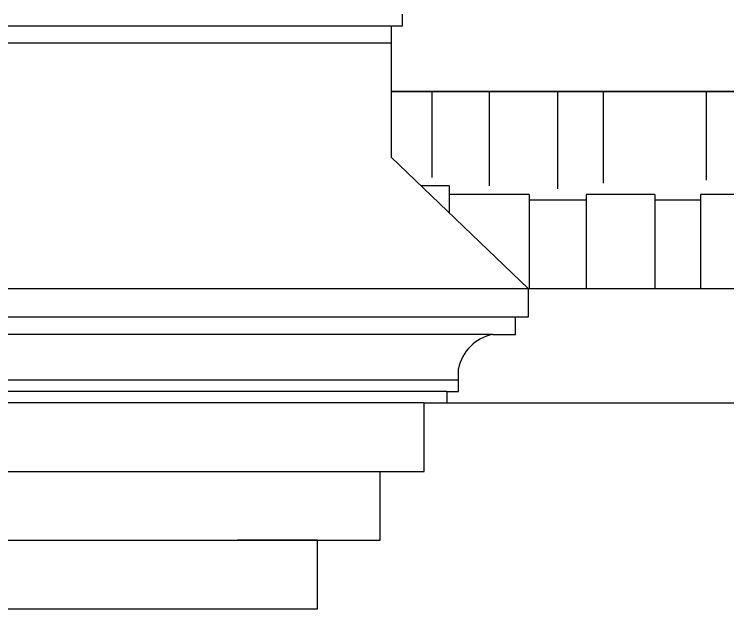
# Model space of a CAD drawing. Header units: inches. Extents: x 3672 to 10975, y -27382 to -746.
# Drawn here: x 4203.53 to 4234.75, y -27027.6 to -27001.6 of the extents above; entities that cross this region are included whole.
import ezdxf

# ---------------------------------------------------------------- set-up
doc = ezdxf.new("R2010")
doc.units = ezdxf.units.IN
doc.header["$LTSCALE"] = 17
doc.header["$MEASUREMENT"] = 0
doc.layers.add('25 BOT BAR', color=12, linetype='Continuous', lineweight=25)

msp = doc.modelspace()

# ---------------------------------------------------------------- hatches: boundary and pattern name
at = {"layer": '25 BOT BAR'}
h = msp.add_hatch(dxfattribs=at)
h.set_pattern_fill('AR-RSHKE', color=8, scale=0.5, angle=180)
h.set_pattern_definition([(180, (-9844.4504, -5697.4846), (-12.75, -6), [3, -2.5, 3.5, -1.5, 4.5, -2]), (180, (-9847.4504, -5697.7346), (-12.75, -6), [2.5, -9.5, 2, -3]), (180, (-9853.4504, -5697.1096), (-12.75, -6), [1.5, -15.5]), (270, (-9844.4504, -5697.4846), (4.25, -6), [5.75, -18.25]), (270, (-9847.4504, -5697.4846), (4.25, -6), [5.625, -18.375]), (270, (-9849.9504, -5697.4846), (4.25, -6), [5.25, -18.75]), (270, (-9853.4504, -5697.1096), (4.25, -6), [5.75, -18.25]), (270, (-9854.9504, -5697.1096), (4.25, -6), [5.75, -18.25]), (270, (-9859.4504, -5697.4846), (4.25, -6), [5.5, -18.5])])
h.paths.add_polyline_path([(4220.025, -27004.971), (4220.025, -27007.846), (4226.025, -27013.596), (4242.521, -27013.596), (4242.521, -27004.971)])

# ---------------------------------------------------------------- linework, layer by layer
for p, q in [((4220.525, -27002.096), (4220.525, -27001.596)), ((4072.025, -27002.096), (4220.025, -27002.096)), ((4220.025, -27002.096), (4220.025, -27007.846)), ((4220.025, -27002.096), (4220.525, -27002.096)), ((4072.025, -27002.846), (4220.025, -27002.846)), ((4220.025, -27004.971), (4242.521, -27004.971)), ((4226.025, -27013.596), (4220.025, -27007.846)), ((3996.784, -27013.596), (4242.521, -27013.596)), ((4226.025, -27013.596), (4226.025, -27014.846)), ((4226.025, -27014.846), (4066.025, -27014.846)), ((4225.466, -27015.596), (4225.466, -27014.846)), ((4224.466, -27015.596), (4066.839, -27015.596)), ((4224.466, -27015.596), (4225.466, -27015.596)), ((4222.966, -27017.596), (4222.966, -27017.096)), ((4222.966, -27017.596), (4068.839, -27017.596)), ((4222.966, -27018.096), (4222.966, -27017.596)), ((4222.466, -27018.096), (4069.339, -27018.096)), ((4222.466, -27018.096), (4222.466, -27018.596)), ((4222.466, -27018.096), (4222.966, -27018.096)), ((4221.466, -27018.596), (4070.839, -27018.596)), ((4221.466, -27018.596), (4242.521, -27018.596)), ((4221.466, -27021.596), (4221.466, -27018.596)), ((4221.466, -27018.596), (4222.466, -27018.596)), ((4070.839, -27021.596), (4221.466, -27021.596)), ((4219.546, -27024.596), (4219.546, -27021.596)), ((4072.759, -27024.596), (4219.546, -27024.596)), ((4216.801, -27024.596), (4213.299, -27024.596)), ((4216.801, -27027.596), (4216.801, -27024.596)), ((4075.504, -27027.596), (4216.801, -27027.596))]:
    msp.add_line(p, q, dxfattribs=at)
msp.add_lwpolyline([(4220.025, -27004.971), (4220.025, -27007.846), (4226.025, -27013.596), (4242.521, -27013.596), (4242.521, -27004.971), (4220.025, -27004.971)], dxfattribs=at)
msp.add_arc((4224.862, -27017.492), 1.937, 101.7959, 168.2044, dxfattribs=at)

doc.saveas('drawing.dxf')
